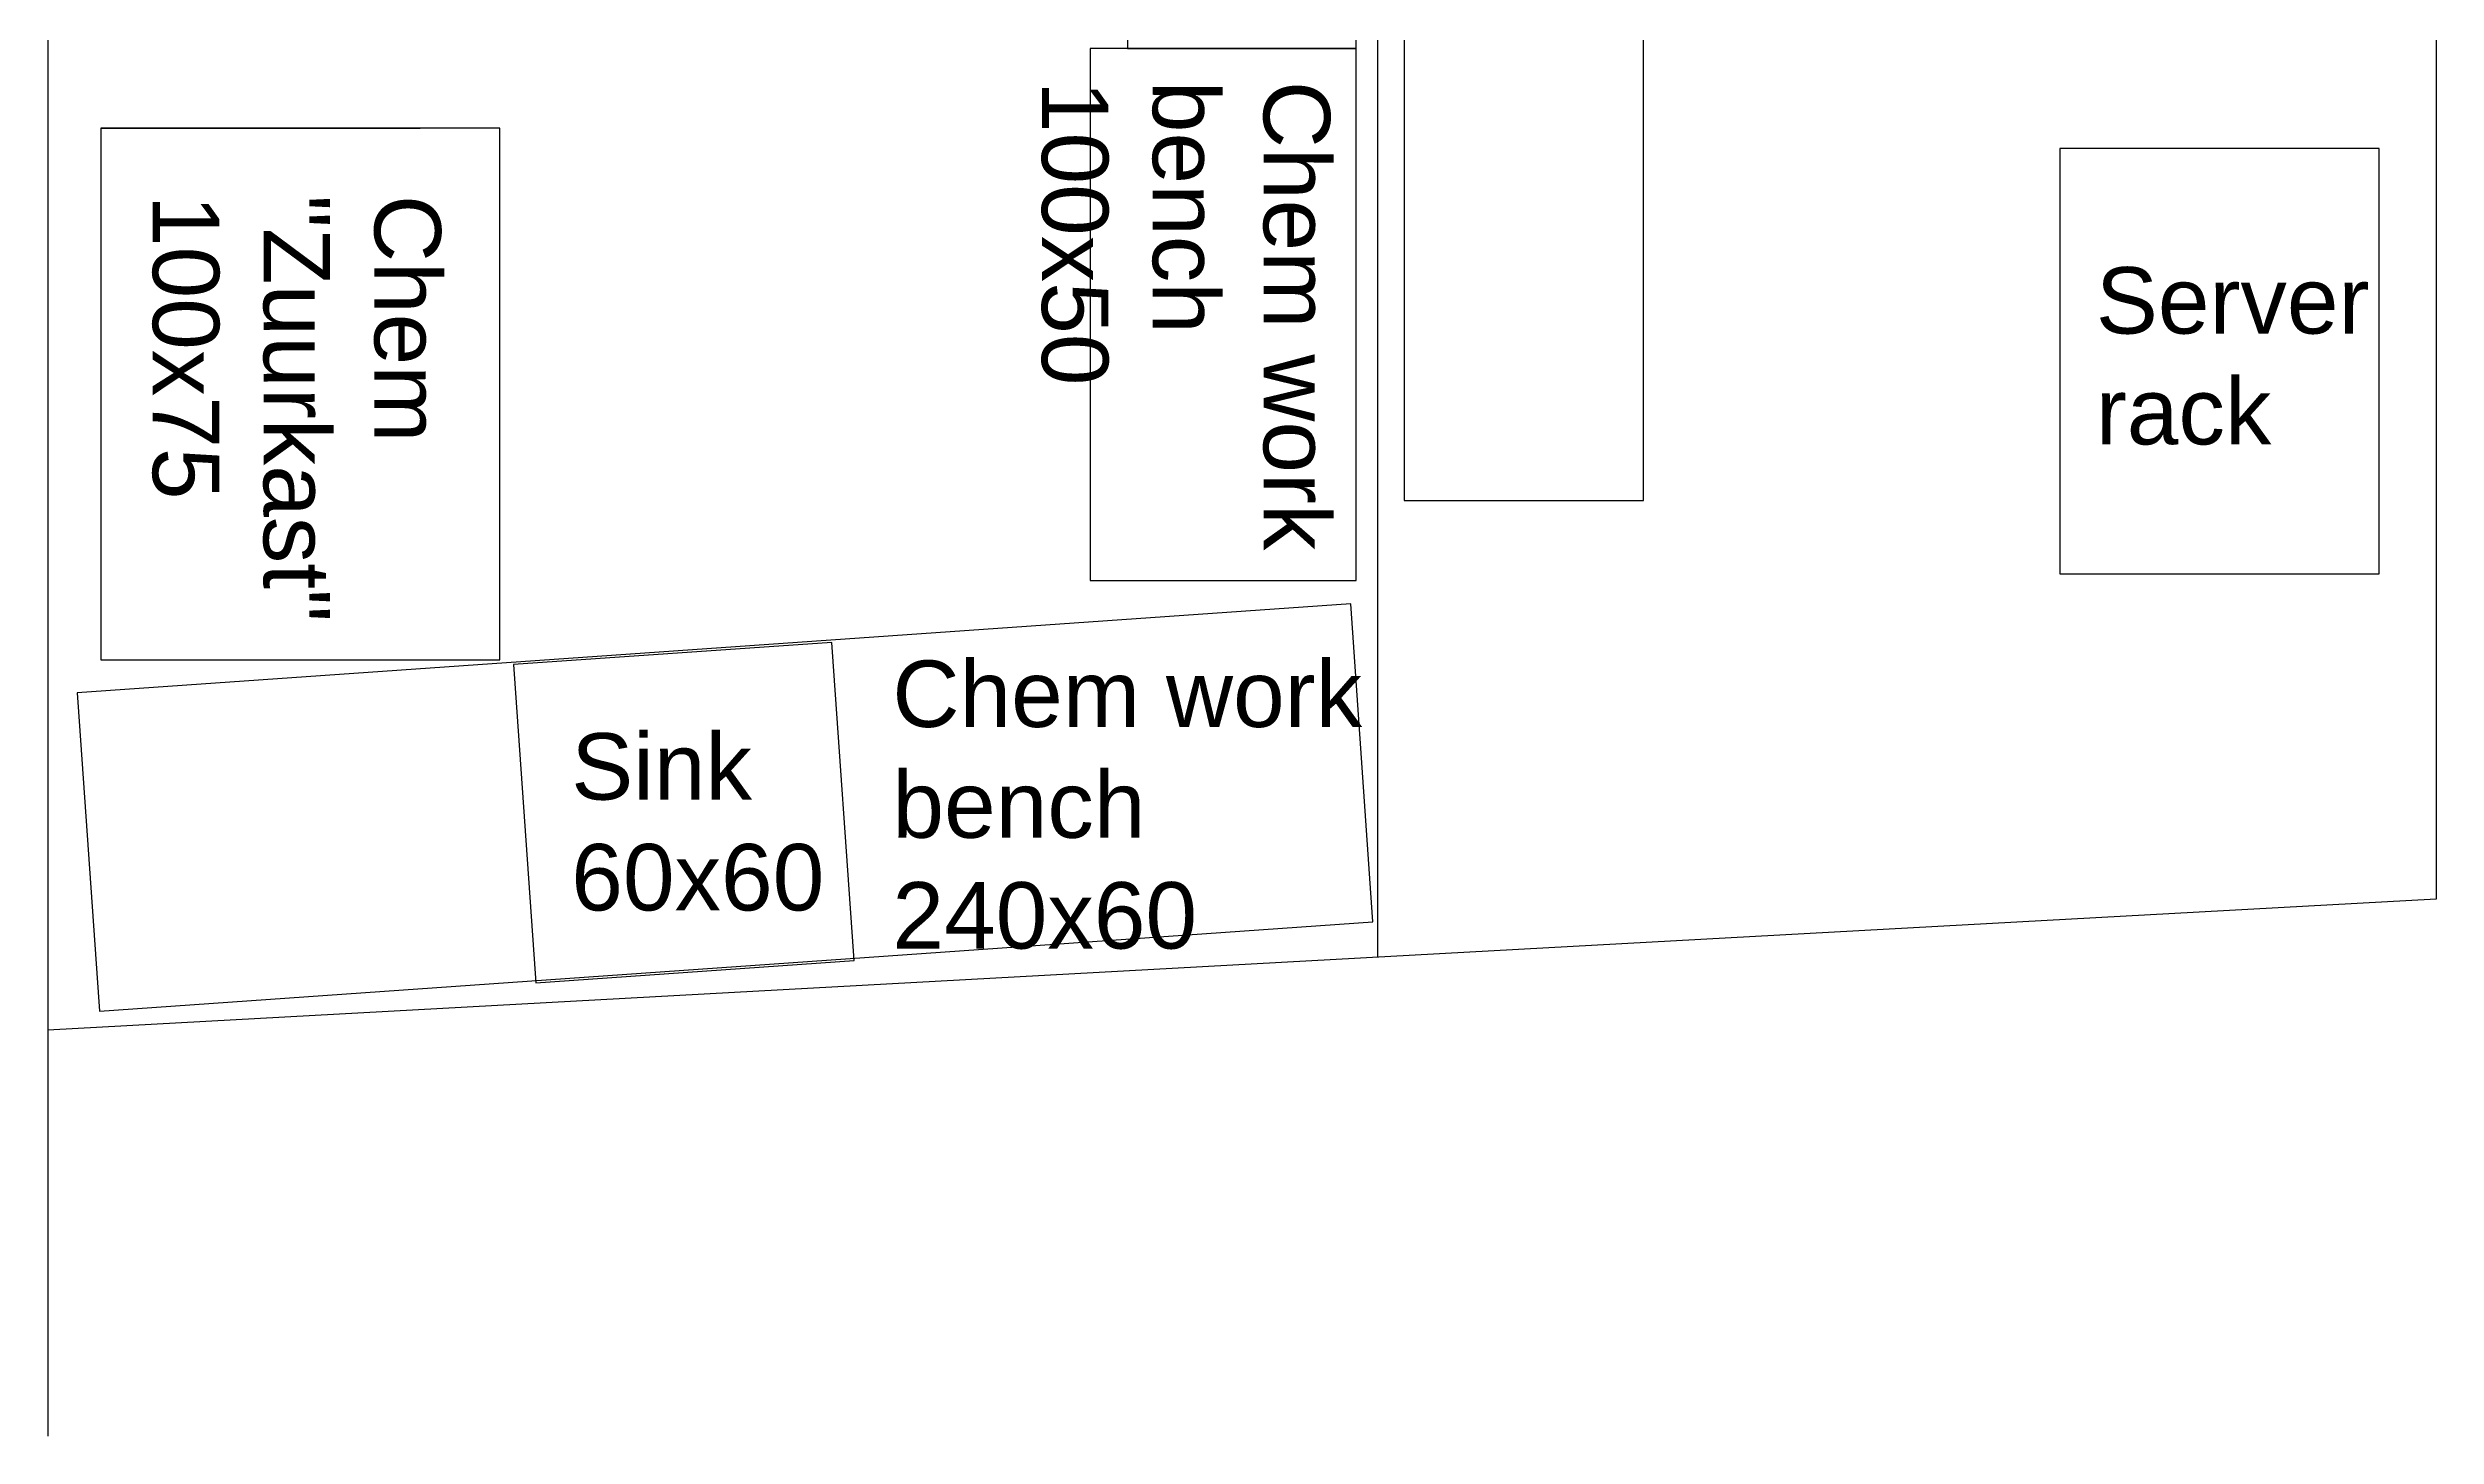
# Model space of a CAD drawing. Header units: centimetres. Extents: x 200 to 1750, y -1876 to 330.
# Drawn here: x 200 to 649, y -1876 to -1614.9 of the extents above; entities that cross this region are included whole.
import ezdxf

# ---------------------------------------------------------------- set-up
doc = ezdxf.new("R2010")
doc.units = ezdxf.units.CM
for name, color, linetype, lineweight, true_color in [('Chem stuff', 136, 'Continuous', 25, 0x008080), ('Serverrack', 178, 'Continuous', 25, 0x000000), ('Storage', 178, 'Continuous', 25, 0x000000), ('Walls', 178, 'Continuous', 25, 0x000000)]:
    doc.layers.add(name, color=color, linetype=linetype, lineweight=lineweight, true_color=true_color)
doc.styles.add('textstyle29', font='')
doc.styles.add('textstyle40', font='')
doc.styles.add('textstyle41', font='')
doc.styles.add('textstyle42', font='')
doc.styles.add('textstyle47', font='')
doc.styles.get('textstyle29').set_extended_font_data('Arial')
doc.styles.get('textstyle40').set_extended_font_data('Arial')
doc.styles.get('textstyle41').set_extended_font_data('Arial')
doc.styles.get('textstyle42').set_extended_font_data('Arial')
doc.styles.get('textstyle47').set_extended_font_data('Arial')

msp = doc.modelspace()

# ---------------------------------------------------------------- linework, layer by layer
at = {"layer": 'Chem stuff'}
for p, q in [((402.97, -1515.05), (402.97, -1615.05)), ((445.97, -1615.05), (445.97, -1515.05)), ((445.97, -1615.05), (395.97, -1615.05)), ((395.97, -1615.05), (395.97, -1715.05)), ((402.97, -1615.05), (445.97, -1615.05)), ((445.97, -1715.05), (445.97, -1615.05)), ((285, -1630), (210, -1630)), ((210, -1630), (210, -1730)), ((210, -1630), (270, -1630)), ((285, -1730), (285, -1630)), ((395.97, -1715.05), (445.97, -1715.05)), ((444.94, -1719.43), (205.52, -1736.18)), ((449.12, -1779.29), (444.94, -1719.43)), ((347.39, -1726.7), (287.54, -1730.88)), ((351.58, -1786.55), (347.39, -1726.7)), ((210, -1730), (285, -1730)), ((287.54, -1730.88), (291.72, -1790.74)), ((205.52, -1736.18), (209.71, -1796.03)), ((209.71, -1796.03), (449.12, -1779.29)), ((291.72, -1790.74), (351.58, -1786.55))]:
    msp.add_line(p, q, dxfattribs=at)
at = {"layer": 'Serverrack'}
for p, q in [((638.25, -1633.84), (578.25, -1633.84)), ((578.25, -1633.84), (578.25, -1713.84)), ((638.25, -1713.84), (638.25, -1633.84)), ((578.25, -1713.84), (638.25, -1713.84))]:
    msp.add_line(p, q, dxfattribs=at)
at = {"layer": 'Storage'}
for p, q in [((455, -1200), (455, -1700)), ((500, -1700), (500, -1200)), ((455, -1700), (500, -1700))]:
    msp.add_line(p, q, dxfattribs=at)
at = {"layer": 'Walls'}
for p, q in [((200, 200), (200, -1876)), ((649, -900), (649, -1775)), ((450, -1110), (450, -1785.91)), ((649, -1775), (200, -1799.62))]:
    msp.add_line(p, q, dxfattribs=at)

# ---------------------------------------------------------------- texts
at = {"layer": 'Chem stuff', "char_height": 1, "attachment_point": 1, "rotation": 270}
for s, insert, style in [('\\H12.5;Chem work \\Pbench\\P100x50', (441.06, -1621.11), 'textstyle41'), ('\\H12.5;Chem\\P"Zuurkast"\\P100x75', (273.91, -1642.56), 'textstyle42')]:
    msp.add_mtext(s, dxfattribs=dict(at, insert=insert, style=style))
at = {"layer": 'Chem stuff', "char_height": 1, "attachment_point": 1}
for s, insert, style in [('\\H12.5;Chem work \\Pbench\\P240x60', (358.78, -1730.12), 'textstyle40'), ('\\H12.5;Sink \\P60x60', (298.41, -1743.78), 'textstyle47')]:
    msp.add_mtext(s, dxfattribs=dict(at, insert=insert, style=style))
at = {"layer": 'Serverrack', "insert": (585.02, -1656.14), "char_height": 1, "attachment_point": 1, "style": 'textstyle29'}
msp.add_mtext('\\H12.5;Server\\Prack', dxfattribs=at)

doc.saveas('drawing.dxf')
